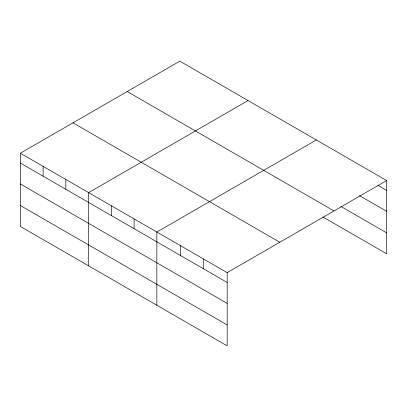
<?xml version="1.0" encoding="UTF-8"?>
<svg xmlns="http://www.w3.org/2000/svg" width="407" height="407" viewBox="0 0 407 407"><rect width="100%" height="100%" fill="white"/><g stroke="black" fill="none" stroke-linecap="round" stroke-linejoin="round"><path stroke-width="0.61" d="M322.873 216.956L386.65 253.78L386.65 180.56L179.823 61.152L20.35 153.22L20.35 226.44L227.177 345.848L227.177 272.629L20.35 153.22M248.077 100.554L88.604 192.628L88.604 265.847M316.331 139.962L156.853 232.031L156.853 305.25M227.177 272.629L386.65 180.56M377.93 185.353L386.65 190.39M359.396 195.569L386.65 211.304M340.857 206.42L386.65 232.86M127.198 91.534L334.025 210.943M72.975 122.838L279.802 242.246M20.35 163.049L227.177 282.458M20.35 183.969L227.177 303.378M20.35 205.52L227.177 324.934M203.734 259.096L203.734 268.925M180.296 245.563L180.296 255.393M134.101 218.895L134.101 228.724M111.355 205.764L111.355 215.588M65.853 179.492L65.853 189.321M43.101 166.356L43.101 176.185"/></g></svg>
